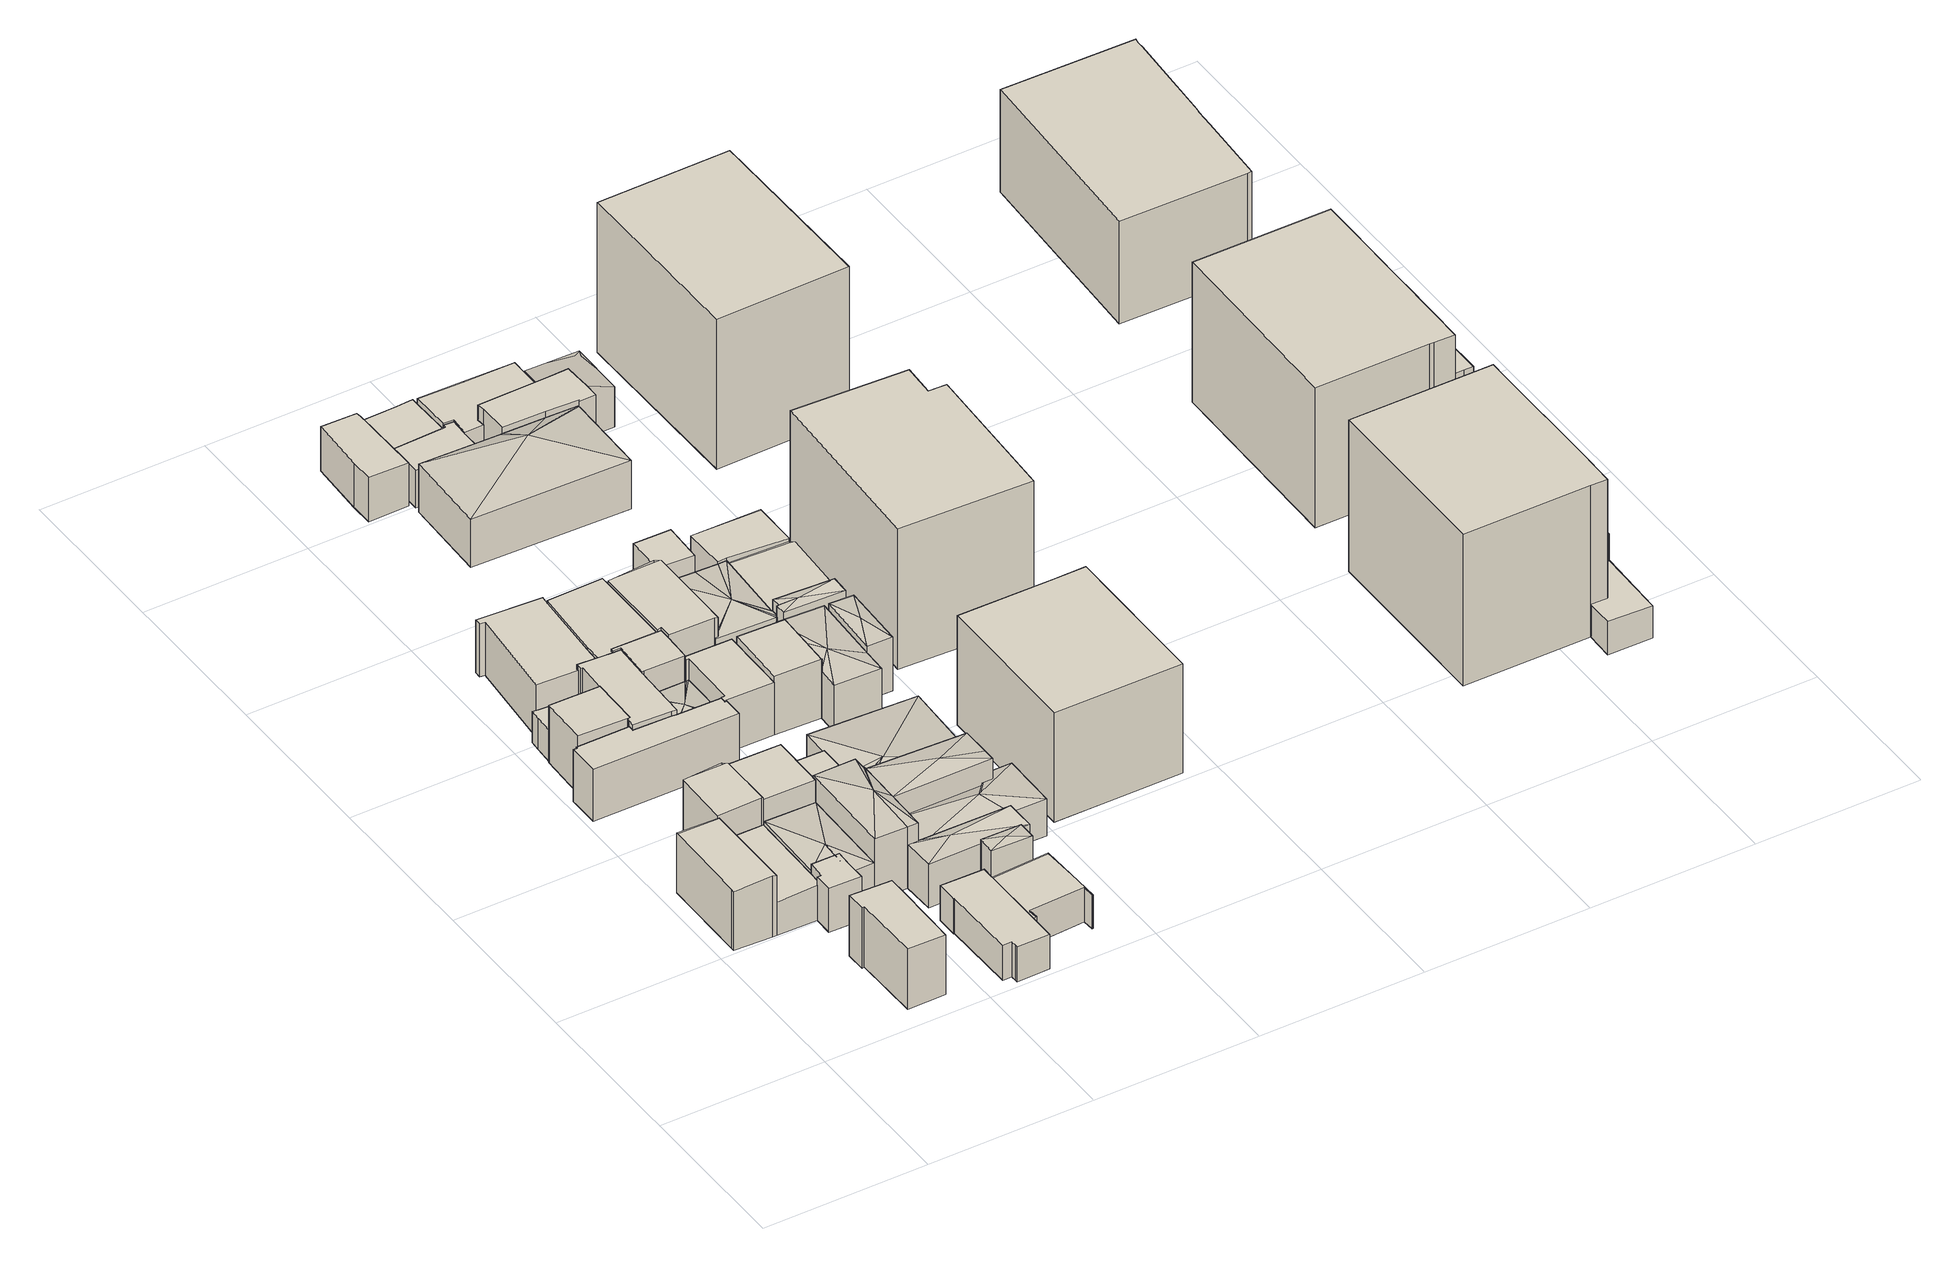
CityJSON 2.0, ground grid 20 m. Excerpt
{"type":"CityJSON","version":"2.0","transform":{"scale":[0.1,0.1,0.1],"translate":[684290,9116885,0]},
"CityObjects":{
"building1":{"type":"Building","attributes":{"Building Type":"Residential","Roof Shape":"gable","Roof Material":"Concrete Glazed Tile","Roof Material Code":"1","Roof Direction":"west","Building Height":7.69,"Roof Slope":25.8,"Footprint Area":57.37,"Solar PV Capacity Low":7.18,"Solar PV Capacity High":9.43,"Solar Annual Energy Low":10358,"Solar Annual Energy High":13651,"Suitable PV Area":42.89},"geometry":[{"type":"MultiSurface","lod":"2.2","boundaries":[[[0,1,2,3,4,5]],[[5,4,6,7]],[[4,3,8,6]],[[3,2,9,8]],[[2,1,10,9]],[[1,0,11,10]],[[0,5,7,11]],[[7,6,8,9,10,11]]]}]},
"building2":{"type":"Building","attributes":{"Building Type":"Residential","Roof Shape":"shed","Roof Material":"Concrete Glazed Tile","Roof Material Code":"1","Roof Direction":"west","Building Height":7.83,"Roof Slope":10.9,"Footprint Area":50.69,"Solar PV Capacity Low":6.35,"Solar PV Capacity High":8.34,"Solar Annual Energy Low":9152,"Solar Annual Energy High":12062,"Suitable PV Area":37.89},"geometry":[{"type":"MultiSurface","lod":"2.2","boundaries":[[[12,13,14,15,16,17,18]],[[18,17,19,20]],[[17,16,21,19]],[[16,15,22,21]],[[15,14,23,22]],[[14,13,24,23]],[[13,12,25,24]],[[12,18,20,25]],[[20,19,21,22,23,24,25]]]}]},
"building3":{"type":"Building","attributes":{"Building Type":"Residential","Roof Shape":"gable","Roof Material":"Concrete Glazed Tile","Roof Material Code":"1","Roof Direction":"west","Building Height":4.29,"Roof Slope":26.7,"Footprint Area":63.05,"Solar PV Capacity Low":7.89,"Solar PV Capacity High":10.37,"Solar Annual Energy Low":11384,"Solar Annual Energy High":15003,"Suitable PV Area":47.13},"geometry":[{"type":"MultiSurface","lod":"2.2","boundaries":[[[26,27,28,29,30,31,0,5,32]],[[32,5,33,34]],[[5,0,35,33]],[[0,31,36,35]],[[31,30,37,36]],[[30,29,38,37]],[[29,28,39,38]],[[28,27,40,39]],[[27,26,41,40]],[[26,32,34,41]],[[34,33,35,36,37,38,39,40,41]]]}]},
"building4":{"type":"Building","attributes":{"Building Type":"Residential","Roof Shape":"flat","Roof Material":"Concrete Glazed Tile","Roof Material Code":"1","Roof Direction":"west","Building Height":5.72,"Roof Slope":10.2,"Footprint Area":16.21,"Solar PV Capacity Low":2.03,"Solar PV Capacity High":2.67,"Solar Annual Energy Low":2926,"Solar Annual Energy High":3856,"Suitable PV Area":12.11},"geometry":[{"type":"MultiSurface","lod":"2.2","boundaries":[[[42,27,26,32,43,44,45]],[[45,44,46,47]],[[44,43,48,46]],[[43,32,49,48]],[[32,26,50,49]],[[26,27,51,50]],[[27,42,52,51]],[[42,45,47,52]],[[47,46,48,49,50,51,52]]]}]},
"building5":{"type":"Building","attributes":{"Building Type":"Residential","Roof Shape":"gable","Roof Material":"Concrete Glazed Tile","Roof Material Code":"1","Roof Direction":"west","Building Height":7.8,"Roof Slope":32.4,"Footprint Area":36.55,"Solar PV Capacity Low":4.58,"Solar PV Capacity High":6.01,"Solar Annual Energy Low":6598,"Solar Annual Energy High":8696,"Suitable PV Area":27.32},"geometry":[{"type":"MultiSurface","lod":"2.2","boundaries":[[[53,54,31,30,29,55]],[[55,29,56,57]],[[29,30,58,56]],[[30,31,59,58]],[[31,54,60,59]],[[54,53,61,60]],[[53,55,57,61]],[[57,56,58,59,60,61]]]}]},
"building6":{"type":"Building","attributes":{"Building Type":"Residential","Roof Shape":"flat","Roof Material":"Concrete Glazed Tile","Roof Material Code":"1","Roof Direction":"west","Building Height":7.54,"Roof Slope":7,"Footprint Area":36.8,"Solar PV Capacity Low":4.61,"Solar PV Capacity High":6.05,"Solar Annual Energy Low":6644,"Solar Annual Energy High":8756,"Suitable PV Area":27.51},"geometry":[{"type":"MultiSurface","lod":"2.2","boundaries":[[[62,63,64,65,66,67,68]],[[68,67,69,70]],[[67,66,71,69]],[[66,65,72,71]],[[65,64,73,72]],[[64,63,74,73]],[[63,62,75,74]],[[62,68,70,75]],[[70,69,71,72,73,74,75]]]}]},
"building7":{"type":"Building","attributes":{"Building Type":"Residential","Roof Shape":"shed","Roof Material":"Concrete Glazed Tile","Roof Material Code":"1","Roof Direction":"west","Building Height":4.05,"Roof Slope":14.2,"Footprint Area":21.39,"Solar PV Capacity Low":2.68,"Solar PV Capacity High":3.52,"Solar Annual Energy Low":3863,"Solar Annual Energy High":5091,"Suitable PV Area":15.99},"geometry":[{"type":"MultiSurface","lod":"2.2","boundaries":[[[76,77,78,79,67,66,80]],[[80,66,81,82]],[[66,67,83,81]],[[67,79,84,83]],[[79,78,85,84]],[[78,77,86,85]],[[77,76,87,86]],[[76,80,82,87]],[[82,81,83,84,85,86,87]]]}]},
"building8":{"type":"Building","attributes":{"Building Type":"Residential","Roof Shape":"hip","Roof Material":"Concrete Glazed Tile","Roof Material Code":"1","Roof Direction":"west","Building Height":4.85,"Roof Slope":20.3,"Footprint Area":65.94,"Solar PV Capacity Low":8.26,"Solar PV Capacity High":10.84,"Solar Annual Energy Low":11904,"Solar Annual Energy High":15689,"Suitable PV Area":49.29},"geometry":[{"type":"MultiSurface","lod":"2.2","boundaries":[[[88,28,27,42,45,89]],[[89,45,90,91]],[[45,42,92,90]],[[42,27,93,92]],[[27,28,94,93]],[[28,88,95,94]],[[88,89,91,95]],[[91,90,96]],[[90,92,96]],[[92,93,96]],[[93,94,96]],[[94,95,96]],[[95,91,96]]]}]},
"building9":{"type":"Building","attributes":{"Building Type":"Residential","Roof Shape":"flat","Roof Material":"Concrete Glazed Tile","Roof Material Code":"1","Roof Direction":"west","Building Height":6.82,"Roof Slope":5,"Footprint Area":63.31,"Solar PV Capacity Low":7.93,"Solar PV Capacity High":10.41,"Solar Annual Energy Low":11431,"Solar Annual Energy High":15065,"Suitable PV Area":47.33},"geometry":[{"type":"MultiSurface","lod":"2.2","boundaries":[[[97,98,99,100,101,102,103,104,105,106,107,108]],[[108,107,109,110]],[[107,106,111,109]],[[106,105,112,111]],[[105,104,113,112]],[[104,103,114,113]],[[103,102,115,114]],[[102,101,116,115]],[[101,100,117,116]],[[100,99,118,117]],[[99,98,119,118]],[[98,97,120,119]],[[97,108,110,120]],[[110,109,111,112,113,114,115,116,117,118,119,120]]]}]},
"building10":{"type":"Building","attributes":{"Building Type":"Residential","Roof Shape":"flat","Roof Material":"Concrete Glazed Tile","Roof Material Code":"1","Roof Direction":"west","Building Height":7.68,"Roof Slope":8.5,"Footprint Area":43.13,"Solar PV Capacity Low":5.4,"Solar PV Capacity High":7.09,"Solar Annual Energy Low":7787,"Solar Annual Energy High":10263,"Suitable PV Area":32.24},"geometry":[{"type":"MultiSurface","lod":"2.2","boundaries":[[[121,122,55,29,28,88,123]],[[123,88,124,125]],[[88,28,126,124]],[[28,29,127,126]],[[29,55,128,127]],[[55,122,129,128]],[[122,121,130,129]],[[121,123,125,130]],[[125,124,126,127,128,129,130]]]}]},
"building11":{"type":"Building","attributes":{"Building Type":"Residential","Roof Shape":"shed","Roof Material":"Concrete Glazed Tile","Roof Material Code":"1","Roof Direction":"west","Building Height":7.4,"Roof Slope":10.6,"Footprint Area":56.82,"Solar PV Capacity Low":7.11,"Solar PV Capacity High":9.34,"Solar Annual Energy Low":10258,"Solar Annual Energy High":13520,"Suitable PV Area":42.47},"geometry":[{"type":"MultiSurface","lod":"2.2","boundaries":[[[131,76,80,66,65,64,63,103,102,101,100,132,133,134,135,136,137]],[[137,136,138,139]],[[136,135,140,138]],[[135,134,141,140]],[[134,133,142,141]],[[133,132,143,142]],[[132,100,144,143]],[[100,101,145,144]],[[101,102,146,145]],[[102,103,147,146]],[[103,63,74,147]],[[63,64,73,74]],[[64,65,72,73]],[[65,66,71,72]],[[66,80,148,71]],[[80,76,149,148]],[[76,131,150,149]],[[131,137,139,150]],[[139,138,140,141,142,143,144,145,146,147,74,73,72,71,148,149,150]]]}]},
"building12":{"type":"Building","attributes":{"Building Type":"Residential","Roof Shape":"shed","Roof Material":"Concrete Glazed Tile","Roof Material Code":"1","Roof Direction":"west","Building Height":4.51,"Roof Slope":11.3,"Footprint Area":65.2,"Solar PV Capacity Low":8.16,"Solar PV Capacity High":10.72,"Solar Annual Energy Low":11772,"Solar Annual Energy High":15514,"Suitable PV Area":48.74},"geometry":[{"type":"MultiSurface","lod":"2.2","boundaries":[[[151,152,153,154,155,156,157,158,159,160,161]],[[161,160,162,163]],[[160,159,164,162]],[[159,158,165,164]],[[158,157,166,165]],[[157,156,167,166]],[[156,155,168,167]],[[155,154,169,168]],[[154,153,170,169]],[[153,152,171,170]],[[152,151,172,171]],[[151,161,163,172]],[[163,162,164,165,166,167,168,169,170,171,172]]]}]},
"building13":{"type":"Building","attributes":{"Building Type":"Residential","Roof Shape":"shed","Roof Material":"Concrete Glazed Tile","Roof Material Code":"1","Roof Direction":"west","Building Height":4.34,"Roof Slope":10.8,"Footprint Area":20.5,"Solar PV Capacity Low":2.57,"Solar PV Capacity High":3.37,"Solar Annual Energy Low":3701,"Solar Annual Energy High":4878,"Suitable PV Area":15.32},"geometry":[{"type":"MultiSurface","lod":"2.2","boundaries":[[[173,53,55,122,174]],[[174,122,175,176]],[[122,55,177,175]],[[55,53,178,177]],[[53,173,179,178]],[[173,174,176,179]],[[176,175,177,178,179]]]}]},
"building14":{"type":"Building","attributes":{"Building Type":"Residential","Roof Shape":"flat","Roof Material":"Concrete Glazed Tile","Roof Material Code":"1","Roof Direction":"west","Building Height":6.89,"Roof Slope":13.7,"Footprint Area":89.8,"Solar PV Capacity Low":11.24,"Solar PV Capacity High":14.77,"Solar Annual Energy Low":16212,"Solar Annual Energy High":21367,"Suitable PV Area":67.12},"geometry":[{"type":"MultiSurface","lod":"2.2","boundaries":[[[180,181,182,131,137,136,183,184,185,186]],[[186,185,187,188]],[[185,184,189,187]],[[184,183,190,189]],[[183,136,191,190]],[[136,137,192,191]],[[137,131,193,192]],[[131,182,194,193]],[[182,181,195,194]],[[181,180,196,195]],[[180,186,188,196]],[[188,187,189,190,191,192,193,194,195,196]]]}]},
"building15":{"type":"Building","attributes":{"Building Type":"Residential","Roof Shape":"hip","Roof Material":"Concrete Glazed Tile","Roof Material Code":"1","Roof Direction":"west","Building Height":7.98,"Roof Slope":24.6,"Footprint Area":64.06,"Solar PV Capacity Low":8.02,"Solar PV Capacity High":10.53,"Solar Annual Energy Low":11566,"Solar Annual Energy High":15243,"Suitable PV Area":47.89},"geometry":[{"type":"MultiSurface","lod":"2.2","boundaries":[[[197,198,199,200,201,202,123,203]],[[203,123,204,205]],[[123,202,206,204]],[[202,201,207,206]],[[201,200,208,207]],[[200,199,209,208]],[[199,198,210,209]],[[198,197,211,210]],[[197,203,205,211]],[[205,204,212]],[[204,206,212]],[[206,207,212]],[[207,208,212]],[[208,209,212]],[[209,210,212]],[[210,211,212]],[[211,205,212]]]}]},
"building16":{"type":"Building","attributes":{"Building Type":"Residential","Roof Shape":"hip","Roof Material":"Concrete Glazed Tile","Roof Material Code":"1","Roof Direction":"west","Building Height":4.24,"Roof Slope":23.6,"Footprint Area":40.1,"Solar PV Capacity Low":5.02,"Solar PV Capacity High":6.59,"Solar Annual Energy Low":7240,"Solar Annual Energy High":9542,"Suitable PV Area":29.98},"geometry":[{"type":"MultiSurface","lod":"2.2","boundaries":[[[213,214,215,132,100,101,216,217,99,218,219]],[[219,218,220,221]],[[218,99,222,220]],[[99,217,223,222]],[[217,216,224,223]],[[216,101,225,224]],[[101,100,226,225]],[[100,132,227,226]],[[132,215,228,227]],[[215,214,229,228]],[[214,213,230,229]],[[213,219,221,230]],[[221,220,231]],[[220,222,231]],[[222,223,231]],[[223,224,231]],[[224,225,231]],[[225,226,231]],[[226,227,231]],[[227,228,231]],[[228,229,231]],[[229,230,231]],[[230,221,231]]]}]},
"building17":{"type":"Building","attributes":{"Building Type":"Residential","Roof Shape":"flat","Roof Material":"Concrete Glazed Tile","Roof Material Code":"1","Roof Direction":"west","Building Height":4.85,"Roof Slope":10.7,"Footprint Area":32.97,"Solar PV Capacity Low":4.13,"Solar PV Capacity High":5.42,"Solar Annual Energy Low":5952,"Solar Annual Energy High":7845,"Suitable PV Area":24.64},"geometry":[{"type":"MultiSurface","lod":"2.2","boundaries":[[[232,121,123,233]],[[233,123,234,235]],[[123,121,236,234]],[[121,232,237,236]],[[232,233,235,237]],[[235,234,236,237]]]}]},
"building18":{"type":"Building","attributes":{"Building Type":"Residential","Roof Shape":"shed","Roof Material":"Concrete Glazed Tile","Roof Material Code":"1","Roof Direction":"west","Building Height":7.46,"Roof Slope":15.7,"Footprint Area":25.64,"Solar PV Capacity Low":3.21,"Solar PV Capacity High":4.22,"Solar Annual Energy Low":4630,"Solar Annual Energy High":6102,"Suitable PV Area":19.17},"geometry":[{"type":"MultiSurface","lod":"2.2","boundaries":[[[238,239,134,133,132,215,214,240,241,242]],[[242,241,243,244]],[[241,240,245,243]],[[240,214,246,245]],[[214,215,247,246]],[[215,132,248,247]],[[132,133,249,248]],[[133,134,250,249]],[[134,239,251,250]],[[239,238,252,251]],[[238,242,244,252]],[[244,243,245,246,247,248,249,250,251,252]]]}]},
"building19":{"type":"Building","attributes":{"Building Type":"Residential","Roof Shape":"gable","Roof Material":"Concrete Glazed Tile","Roof Material Code":"1","Roof Direction":"west","Building Height":4.4,"Roof Slope":28,"Footprint Area":49.39,"Solar PV Capacity Low":6.18,"Solar PV Capacity High":8.12,"Solar Annual Energy Low":8918,"Solar Annual Energy High":11753,"Suitable PV Area":36.92},"geometry":[{"type":"MultiSurface","lod":"2.2","boundaries":[[[160,159,253,254,255,256,257,258]],[[258,257,259,260]],[[257,256,261,259]],[[256,255,262,261]],[[255,254,263,262]],[[254,253,264,263]],[[253,159,265,264]],[[159,160,266,265]],[[160,258,260,266]],[[260,259,261,262,263,264,265,266]]]}]},
"building20":{"type":"Building","attributes":{"Building Type":"Residential","Roof Shape":"hip","Roof Material":"Concrete Glazed Tile","Roof Material Code":"1","Roof Direction":"west","Building Height":5.68,"Roof Slope":27.8,"Footprint Area":46.42,"Solar PV Capacity Low":5.81,"Solar PV Capacity High":7.63,"Solar Annual Energy Low":8380,"Solar Annual Energy High":11045,"Suitable PV Area":34.7},"geometry":[{"type":"MultiSurface","lod":"2.2","boundaries":[[[267,198,197,268,269]],[[269,268,270,271]],[[268,197,272,270]],[[197,198,273,272]],[[198,267,274,273]],[[267,269,271,274]],[[271,270,275]],[[270,272,275]],[[272,273,275]],[[273,274,275]],[[274,271,275]]]}]},
"building21":{"type":"Building","attributes":{"Building Type":"Residential","Roof Shape":"flat","Roof Material":"Concrete Glazed Tile","Roof Material Code":"1","Roof Direction":"west","Building Height":7.28,"Roof Slope":10.7,"Footprint Area":75.17,"Solar PV Capacity Low":9.41,"Solar PV Capacity High":12.36,"Solar Annual Energy Low":13572,"Solar Annual Energy High":17886,"Suitable PV Area":56.19},"geometry":[{"type":"MultiSurface","lod":"2.2","boundaries":[[[276,277,184,183,136,135,134,239,238]],[[238,239,278,279]],[[239,134,280,278]],[[134,135,281,280]],[[135,136,282,281]],[[136,183,283,282]],[[183,184,284,283]],[[184,277,285,284]],[[277,276,286,285]],[[276,238,279,286]],[[279,278,280,281,282,283,284,285,286]]]}]},
"building22":{"type":"Building","attributes":{"Building Type":"Residential","Roof Shape":"hip","Roof Material":"Concrete Glazed Tile","Roof Material Code":"1","Roof Direction":"west","Building Height":6.82,"Roof Slope":26,"Footprint Area":11.08,"Solar PV Capacity Low":1.39,"Solar PV Capacity High":1.82,"Solar Annual Energy Low":2001,"Solar Annual Energy High":2637,"Suitable PV Area":8.28},"geometry":[{"type":"MultiSurface","lod":"2.2","boundaries":[[[287,288,289,290]],[[290,289,291,292]],[[289,288,293,291]],[[288,287,294,293]],[[287,290,292,294]],[[292,291,295]],[[291,293,295]],[[293,294,295]],[[294,292,295]]]}]},
"building23":{"type":"Building","attributes":{"Building Type":"Residential","Roof Shape":"flat","Roof Material":"Concrete Glazed Tile","Roof Material Code":"1","Roof Direction":"west","Building Height":6.95,"Roof Slope":11.6,"Footprint Area":46.51,"Solar PV Capacity Low":5.82,"Solar PV Capacity High":7.65,"Solar Annual Energy Low":8397,"Solar Annual Energy High":11066,"Suitable PV Area":34.76},"geometry":[{"type":"MultiSurface","lod":"2.2","boundaries":[[[213,219,218,217,99,98,97,296,297,298]],[[298,297,299,300]],[[297,296,301,299]],[[296,97,302,301]],[[97,98,303,302]],[[98,99,304,303]],[[99,217,305,304]],[[217,218,306,305]],[[218,219,307,306]],[[219,213,308,307]],[[213,298,300,308]],[[300,299,301,302,303,304,305,306,307,308]]]}]},
"building24":{"type":"Building","attributes":{"Building Type":"Residential","Roof Shape":"hip","Roof Material":"Concrete Glazed Tile","Roof Material Code":"1","Roof Direction":"west","Building Height":7.71,"Roof Slope":22.5,"Footprint Area":64.09,"Solar PV Capacity Low":8.02,"Solar PV Capacity High":10.54,"Solar Annual Energy Low":11571,"Solar Annual Energy High":15250,"Suitable PV Area":47.91},"geometry":[{"type":"MultiSurface","lod":"2.2","boundaries":[[[309,310,311,200,199]],[[199,200,312,313]],[[200,311,314,312]],[[311,310,315,314]],[[310,309,316,315]],[[309,199,313,316]],[[313,312,317]],[[312,314,317]],[[314,315,317]],[[315,316,317]],[[316,313,317]]]}]},
"building25":{"type":"Building","attributes":{"Building Type":"Residential","Roof Shape":"hip","Roof Material":"Concrete Glazed Tile","Roof Material Code":"1","Roof Direction":"west","Building Height":4.8,"Roof Slope":27.7,"Footprint Area":88.24,"Solar PV Capacity Low":11.05,"Solar PV Capacity High":14.51,"Solar Annual Energy Low":15932,"Solar Annual Energy High":20997,"Suitable PV Area":65.96},"geometry":[{"type":"MultiSurface","lod":"2.2","boundaries":[[[267,318,319,310,309,199,198]],[[198,199,320,321]],[[199,309,322,320]],[[309,310,323,322]],[[310,319,324,323]],[[319,318,325,324]],[[318,267,326,325]],[[267,198,321,326]],[[321,320,327]],[[320,322,327]],[[322,323,327]],[[323,324,327]],[[324,325,327]],[[325,326,327]],[[326,321,327]]]}]},
"building26":{"type":"Building","attributes":{"Building Type":"Residential","Roof Shape":"gable","Roof Material":"Concrete Glazed Tile","Roof Material Code":"1","Roof Direction":"west","Building Height":7.71,"Roof Slope":25.4,"Footprint Area":70.63,"Solar PV Capacity Low":8.84,"Solar PV Capacity High":11.61,"Solar Annual Energy Low":12751,"Solar Annual Energy High":16805,"Suitable PV Area":52.79},"geometry":[{"type":"MultiSurface","lod":"2.2","boundaries":[[[328,276,238,242,241,329,330,331,332]],[[332,331,333,334]],[[331,330,335,333]],[[330,329,336,335]],[[329,241,337,336]],[[241,242,338,337]],[[242,238,339,338]],[[238,276,340,339]],[[276,328,341,340]],[[328,332,334,341]],[[334,333,335,336,337,338,339,340,341]]]}]},
"building27":{"type":"Building","attributes":{"Building Type":"Residential","Roof Shape":"hip","Roof Material":"Concrete Glazed Tile","Roof Material Code":"1","Roof Direction":"west","Building Height":4.3,"Roof Slope":26.6,"Footprint Area":150.47,"Solar PV Capacity Low":18.84,"Solar PV Capacity High":24.74,"Solar Annual Energy Low":27166,"Solar Annual Energy High":35802,"Suitable PV Area":112.47},"geometry":[{"type":"MultiSurface","lod":"2.2","boundaries":[[[342,233,202,201,200,311,343,344,345]],[[345,344,346,347]],[[344,343,348,346]],[[343,311,349,348]],[[311,200,350,349]],[[200,201,351,350]],[[201,202,352,351]],[[202,233,353,352]],[[233,342,354,353]],[[342,345,347,354]],[[347,346,355]],[[346,348,355]],[[348,349,355]],[[349,350,355]],[[350,351,355]],[[351,352,355]],[[352,353,355]],[[353,354,355]],[[354,347,355]]]}]},
"building28":{"type":"Building","attributes":{"Building Type":"Residential","Roof Shape":"shed","Roof Material":"Concrete Glazed Tile","Roof Material Code":"1","Roof Direction":"west","Building Height":5.63,"Roof Slope":17.4,"Footprint Area":45.72,"Solar PV Capacity Low":5.72,"Solar PV Capacity High":7.52,"Solar Annual Energy Low":8255,"Solar Annual Energy High":10880,"Suitable PV Area":34.18},"geometry":[{"type":"MultiSurface","lod":"2.2","boundaries":[[[356,357,358,359,360,361,362]],[[362,361,363,364]],[[361,360,365,363]],[[360,359,366,365]],[[359,358,367,366]],[[358,357,368,367]],[[357,356,369,368]],[[356,362,364,369]],[[364,363,365,366,367,368,369]]]}]},
"building29":{"type":"Building","attributes":{"Building Type":"Residential","Roof Shape":"flat","Roof Material":"Concrete Glazed Tile","Roof Material Code":"1","Roof Direction":"west","Building Height":7.71,"Roof Slope":12.5,"Footprint Area":43.35,"Solar PV Capacity Low":5.43,"Solar PV Capacity High":7.13,"Solar Annual Energy Low":7826,"Solar Annual Energy High":10315,"Suitable PV Area":32.4},"geometry":[{"type":"MultiSurface","lod":"2.2","boundaries":[[[296,370,371,372,373]],[[373,372,374,375]],[[372,371,376,374]],[[371,370,377,376]],[[370,296,378,377]],[[296,373,375,378]],[[375,374,376,377,378]]]}]},
"building30":{"type":"Building","attributes":{"Building Type":"Residential","Roof Shape":"hip","Roof Material":"Concrete Glazed Tile","Roof Material Code":"1","Roof Direction":"west","Building Height":5.28,"Roof Slope":20.4,"Footprint Area":75.88,"Solar PV Capacity Low":9.5,"Solar PV Capacity High":12.48,"Solar Annual Energy Low":13701,"Solar Annual Energy High":18056,"Suitable PV Area":56.72},"geometry":[{"type":"MultiSurface","lod":"2.2","boundaries":[[[379,380,331,330,329,381,382,383,384,385,386]],[[386,385,387,388]],[[385,384,389,387]],[[384,383,390,389]],[[383,382,391,390]],[[382,381,392,391]],[[381,329,393,392]],[[329,330,394,393]],[[330,331,395,394]],[[331,380,396,395]],[[380,379,397,396]],[[379,386,388,397]],[[388,387,398]],[[387,389,398]],[[389,390,398]],[[390,391,398]],[[391,392,398]],[[392,393,398]],[[393,394,398]],[[394,395,398]],[[395,396,398]],[[396,397,398]],[[397,388,398]]]}]},
"building31":{"type":"Building","attributes":{"Building Type":"Residential","Roof Shape":"flat","Roof Material":"Concrete Glazed Tile","Roof Material Code":"1","Roof Direction":"west","Building Height":4.94,"Roof Slope":12.8,"Footprint Area":34.08,"Solar PV Capacity Low":4.27,"Solar PV Capacity High":5.6,"Solar Annual Energy Low":6152,"Solar Annual Energy High":8108,"Suitable PV Area":25.47},"geometry":[{"type":"MultiSurface","lod":"2.2","boundaries":[[[399,400,401,402,403,404,405]],[[405,404,406,407]],[[404,403,408,406]],[[403,402,409,408]],[[402,401,410,409]],[[401,400,411,410]],[[400,399,412,411]],[[399,405,407,412]],[[407,406,408,409,410,411,412]]]}]},
"building32":{"type":"Building","attributes":{"Building Type":"Residential","Roof Shape":"flat","Roof Material":"Concrete Glazed Tile","Roof Material Code":"1","Roof Direction":"west","Building Height":7.55,"Roof Slope":11.8,"Footprint Area":20.91,"Solar PV Capacity Low":2.62,"Solar PV Capacity High":3.44,"Solar Annual Energy Low":3775,"Solar Annual Energy High":4975,"Suitable PV Area":15.63},"geometry":[{"type":"MultiSurface","lod":"2.2","boundaries":[[[413,328,332,331,380,414]],[[414,380,415,416]],[[380,331,417,415]],[[331,332,418,417]],[[332,328,419,418]],[[328,413,420,419]],[[413,414,416,420]],[[416,415,417,418,419,420]]]}]},
"building33":{"type":"Building","attributes":{"Building Type":"Residential","Roof Shape":"flat","Roof Material":"Concrete Glazed Tile","Roof Material Code":"1","Roof Direction":"west","Building Height":4.41,"Roof Slope":11.3,"Footprint Area":42.21,"Solar PV Capacity Low":5.29,"Solar PV Capacity High":6.94,"Solar Annual Energy Low":7621,"Solar Annual Energy High":10044,"Suitable PV Area":31.55},"geometry":[{"type":"MultiSurface","lod":"2.2","boundaries":[[[421,422,362,361,423,401,400,399,424,425]],[[425,424,426,427]],[[424,399,428,426]],[[399,400,429,428]],[[400,401,430,429]],[[401,423,431,430]],[[423,361,432,431]],[[361,362,433,432]],[[362,422,434,433]],[[422,421,435,434]],[[421,425,427,435]],[[427,426,428,429,430,431,432,433,434,435]]]}]},
"building34":{"type":"Building","attributes":{"Building Type":"Residential","Roof Shape":"hip","Roof Material":"Concrete Glazed Tile","Roof Material Code":"1","Roof Direction":"west","Building Height":6.12,"Roof Slope":22.2,"Footprint Area":66.46,"Solar PV Capacity Low":8.32,"Solar PV Capacity High":10.93,"Solar Annual Energy Low":11999,"Solar Annual Energy High":15814,"Suitable PV Area":49.68},"geometry":[{"type":"MultiSurface","lod":"2.2","boundaries":[[[436,370,371,437,438,439,440,441]],[[441,440,442,443]],[[440,439,444,442]],[[439,438,445,444]],[[438,437,446,445]],[[437,371,447,446]],[[371,370,448,447]],[[370,436,449,448]],[[436,441,443,449]],[[443,442,450]],[[442,444,450]],[[444,445,450]],[[445,446,450]],[[446,447,450]],[[447,448,450]],[[448,449,450]],[[449,443,450]]]}]},
"building35":{"type":"Building","attributes":{"Building Type":"Residential","Roof Shape":"hip","Roof Material":"Clay Tile Shingle","Roof Material Code":"3","Roof Direction":"west","Building Height":6.31,"Roof Slope":26.3,"Footprint Area":201.44,"Solar PV Capacity Low":25.22,"Solar PV Capacity High":33.13,"Solar Annual Energy Low":36369,"Solar Annual Energy High":47932,"Suitable PV Area":150.58},"geometry":[{"type":"MultiSurface","lod":"2.2","boundaries":[[[451,452,453,454,455,456,457,458]],[[458,457,459,460]],[[457,456,461,459]],[[456,455,462,461]],[[455,454,463,462]],[[454,453,464,463]],[[453,452,465,464]],[[452,451,466,465]],[[451,458,460,466]],[[460,459,467]],[[459,461,467]],[[461,462,467]],[[462,463,467]],[[463,464,467]],[[464,465,467]],[[465,466,467]],[[466,460,467]]]}]},
"building36":{"type":"Building","attributes":{"Building Type":"Residential","Roof Shape":"hip","Roof Material":"Concrete Glazed Tile","Roof Material Code":"1","Roof Direction":"west","Building Height":6.76,"Roof Slope":22.4,"Footprint Area":17.27,"Solar PV Capacity Low":2.16,"Solar PV Capacity High":2.84,"Solar Annual Energy Low":3118,"Solar Annual Energy High":4110,"Suitable PV Area":12.91},"geometry":[{"type":"MultiSurface","lod":"2.2","boundaries":[[[468,384,383,382,469,470]],[[470,469,471,472]],[[469,382,473,471]],[[382,383,474,473]],[[383,384,475,474]],[[384,468,476,475]],[[468,470,472,476]],[[472,471,477]],[[471,473,477]],[[473,474,477]],[[474,475,477]],[[475,476,477]],[[476,472,477]]]}]},
"building37":{"type":"Building","attributes":{"Building Type":"Residential","Roof Shape":"hip","Roof Material":"Concrete Glazed Tile","Roof Material Code":"1","Roof Direction":"west","Building Height":7.01,"Roof Slope":28.2,"Footprint Area":23.93,"Solar PV Capacity Low":3,"Solar PV Capacity High":3.94,"Solar Annual Energy Low":4321,"Solar Annual Energy High":5694,"Suitable PV Area":17.89},"geometry":[{"type":"MultiSurface","lod":"2.2","boundaries":[[[478,439,479,480]],[[480,479,481,482]],[[479,439,483,481]],[[439,478,484,483]],[[478,480,482,484]],[[482,481,485]],[[481,483,485]],[[483,484,485]],[[484,482,485]]]}]},
"building38":{"type":"Building","attributes":{"Building Type":"Residential","Roof Shape":"gable","Roof Material":"Clay Tile Shingle","Roof Material Code":"3","Roof Direction":"west","Building Height":4.69,"Roof Slope":25.3,"Footprint Area":75.81,"Solar PV Capacity Low":9.49,"Solar PV Capacity High":12.47,"Solar Annual Energy Low":13687,"Solar Annual Energy High":18038,"Suitable PV Area":56.67},"geometry":[{"type":"MultiSurface","lod":"2.2","boundaries":[[[385,384,468,486,487,488,386]],[[386,488,489,490]],[[488,487,491,489]],[[487,486,492,491]],[[486,468,493,492]],[[468,384,494,493]],[[384,385,495,494]],[[385,386,490,495]],[[490,489,491,492,493,494,495]]]}]},
"building39":{"type":"Building","attributes":{"Building Type":"Residential","Roof Shape":"gable","Roof Material":"Concrete Glazed Tile","Roof Material Code":"1","Roof Direction":"west","Building Height":5.35,"Roof Slope":34.1,"Footprint Area":46.11,"Solar PV Capacity Low":5.77,"Solar PV Capacity High":7.58,"Solar Annual Energy Low":8325,"Solar Annual Energy High":10972,"Suitable PV Area":34.47},"geometry":[{"type":"MultiSurface","lod":"2.2","boundaries":[[[496,379,386,488,497]],[[497,488,498,499]],[[488,386,500,498]],[[386,379,501,500]],[[379,496,502,501]],[[496,497,499,502]],[[499,498,500,501,502]]]}]},
"building40":{"type":"Building","attributes":{"Building Type":"Residential","Roof Shape":"shed","Roof Material":"Concrete Glazed Tile","Roof Material Code":"1","Roof Direction":"west","Building Height":4.98,"Roof Slope":12.1,"Footprint Area":72.02,"Solar PV Capacity Low":9.02,"Solar PV Capacity High":11.84,"Solar Annual Energy Low":13003,"Solar Annual Energy High":17137,"Suitable PV Area":53.84},"geometry":[{"type":"MultiSurface","lod":"2.2","boundaries":[[[503,504,424,399,405,404,505,506,507,508,509,510,511]],[[511,510,512,513]],[[510,509,514,512]],[[509,508,515,514]],[[508,507,516,515]],[[507,506,517,516]],[[506,505,518,517]],[[505,404,519,518]],[[404,405,520,519]],[[405,399,521,520]],[[399,424,522,521]],[[424,504,523,522]],[[504,503,524,523]],[[503,511,513,524]],[[513,512,514,515,516,517,518,519,520,521,522,523,524]]]}]},
"building41":{"type":"Building","attributes":{"Building Type":"Office Building","Roof Shape":"flat","Roof Material":"Asbestos Sheet","Roof Material Code":"4","Roof Direction":"west","Building Height":14.34,"Roof Slope":14.2,"Footprint Area":292.46,"Solar PV Capacity Low":39.43,"Solar PV Capacity High":51.79,"Solar Annual Energy Low":56863,"Solar Annual Energy High":74941,"Suitable PV Area":235.43},"geometry":[{"type":"MultiSurface","lod":"2.2","boundaries":[[[525,526,527,528,529]],[[529,528,530,531]],[[528,527,532,530]],[[527,526,533,532]],[[526,525,534,533]],[[525,529,531,534]],[[531,530,532,533,534]]]}]},
"building42":{"type":"Building","attributes":{"Building Type":"Residential","Roof Shape":"shed","Roof Material":"Concrete Glazed Tile","Roof Material Code":"1","Roof Direction":"west","Building Height":7.01,"Roof Slope":14.4,"Footprint Area":53.43,"Solar PV Capacity Low":6.69,"Solar PV Capacity High":8.79,"Solar Annual Energy Low":9647,"Solar Annual Energy High":12713,"Suitable PV Area":39.94},"geometry":[{"type":"MultiSurface","lod":"2.2","boundaries":[[[505,456,455,454,453,535,536,537,538,507,506]],[[506,507,539,540]],[[507,538,541,539]],[[538,537,542,541]],[[537,536,543,542]],[[536,535,544,543]],[[535,453,545,544]],[[453,454,546,545]],[[454,455,547,546]],[[455,456,548,547]],[[456,505,549,548]],[[505,506,540,549]],[[540,539,541,542,543,544,545,546,547,548,549]]]}]},
"building43":{"type":"Building","attributes":{"Building Type":"Residential","Roof Shape":"gable","Roof Material":"Concrete Glazed Tile","Roof Material Code":"1","Roof Direction":"west","Building Height":5.17,"Roof Slope":32.1,"Footprint Area":36.54,"Solar PV Capacity Low":4.58,"Solar PV Capacity High":6.01,"Solar Annual Energy Low":6597,"Solar Annual Energy High":8695,"Suitable PV Area":27.32},"geometry":[{"type":"MultiSurface","lod":"2.2","boundaries":[[[509,508,507,538,537,536,550,551]],[[551,550,552,553]],[[550,536,554,552]],[[536,537,555,554]],[[537,538,556,555]],[[538,507,557,556]],[[507,508,558,557]],[[508,509,559,558]],[[509,551,553,559]],[[553,552,554,555,556,557,558,559]]]}]},
"building44":{"type":"Building","attributes":{"Building Type":"Office Building","Roof Shape":"flat","Roof Material":"Asbestos Sheet","Roof Material Code":"4","Roof Direction":"west","Building Height":18.41,"Roof Slope":8.7,"Footprint Area":351.48,"Solar PV Capacity Low":47.39,"Solar PV Capacity High":62.25,"Solar Annual Energy Low":68339,"Solar Annual Energy High":90065,"Suitable PV Area":282.94},"geometry":[{"type":"MultiSurface","lod":"2.2","boundaries":[[[560,561,562,563,564,565]],[[565,564,566,567]],[[564,563,568,566]],[[563,562,569,568]],[[562,561,570,569]],[[561,560,571,570]],[[560,565,567,571]],[[567,566,568,569,570,571]]]}]},
"building45":{"type":"Building","attributes":{"Building Type":"Office Building","Roof Shape":"flat","Roof Material":"Asbestos Sheet","Roof Material Code":"4","Roof Direction":"west","Building Height":19.61,"Roof Slope":10.3,"Footprint Area":366.24,"Solar PV Capacity Low":49.38,"Solar PV Capacity High":64.86,"Solar Annual Energy Low":71209,"Solar Annual Energy High":93848,"Suitable PV Area":294.83},"geometry":[{"type":"MultiSurface","lod":"2.2","boundaries":[[[572,573,574,575]],[[575,574,576,577]],[[574,573,578,576]],[[573,572,579,578]],[[572,575,577,579]],[[577,576,578,579]]]}]},
"building46":{"type":"Building","attributes":{"Building Type":"Office Building","Roof Shape":"flat","Roof Material":"Asbestos Sheet","Roof Material Code":"4","Roof Direction":"west","Building Height":19.75,"Roof Slope":8.2,"Footprint Area":388.1,"Solar PV Capacity Low":52.33,"Solar PV Capacity High":68.73,"Solar Annual Energy Low":75459,"Solar Annual Energy High":99449,"Suitable PV Area":312.42},"geometry":[{"type":"MultiSurface","lod":"2.2","boundaries":[[[580,581,582,583,584,585,586]],[[586,585,587,588]],[[585,584,589,587]],[[584,583,590,589]],[[583,582,591,590]],[[582,581,592,591]],[[581,580,593,592]],[[580,586,588,593]],[[588,587,589,590,591,592,593]]]}]},
"building47":{"type":"Building","attributes":{"Building Type":"Residential","Roof Shape":"shed","Roof Material":"Concrete Glazed Tile","Roof Material Code":"1","Roof Direction":"west","Building Height":4.21,"Roof Slope":14.1,"Footprint Area":36.57,"Solar PV Capacity Low":4.58,"Solar PV Capacity High":6.01,"Solar Annual Energy Low":6603,"Solar Annual Energy High":8702,"Suitable PV Area":27.34},"geometry":[{"type":"MultiSurface","lod":"2.2","boundaries":[[[594,583,582,581,595,596]],[[596,595,597,598]],[[595,581,599,597]],[[581,582,600,599]],[[582,583,601,600]],[[583,594,602,601]],[[594,596,598,602]],[[598,597,599,600,601,602]]]}]},
"building48":{"type":"Building","attributes":{"Building Type":"Office Building","Roof Shape":"flat","Roof Material":"Asbestos Sheet","Roof Material Code":"4","Roof Direction":"west","Building Height":18.28,"Roof Slope":14.6,"Footprint Area":407.47,"Solar PV Capacity Low":54.94,"Solar PV Capacity High":72.16,"Solar Annual Energy Low":79224,"Solar Annual Energy High":104411,"Suitable PV Area":328.01},"geometry":[{"type":"MultiSurface","lod":"2.2","boundaries":[[[603,604,605,606,607,608,609,610,611,612]],[[612,611,613,614]],[[611,610,615,613]],[[610,609,616,615]],[[609,608,617,616]],[[608,607,618,617]],[[607,606,619,618]],[[606,605,620,619]],[[605,604,621,620]],[[604,603,622,621]],[[603,612,614,622]],[[614,613,615,616,617,618,619,620,621,622]]]}]},
"building49":{"type":"Building","attributes":{"Building Type":"Residential","Roof Shape":"gable","Roof Material":"Concrete Glazed Tile","Roof Material Code":"1","Roof Direction":"west","Building Height":7.63,"Roof Slope":31.9,"Footprint Area":50.7,"Solar PV Capacity Low":6.35,"Solar PV Capacity High":8.34,"Solar Annual Energy Low":9153,"Solar Annual Energy High":12063,"Suitable PV Area":37.89},"geometry":[{"type":"MultiSurface","lod":"2.2","boundaries":[[[623,584,583,594,624,625,626]],[[626,625,627,628]],[[625,624,629,627]],[[624,594,630,629]],[[594,583,631,630]],[[583,584,632,631]],[[584,623,633,632]],[[623,626,628,633]],[[628,627,629,630,631,632,633]]]}]},
"building50":{"type":"Building","attributes":{"Building Type":"Residential","Roof Shape":"flat","Roof Material":"Concrete Glazed Tile","Roof Material Code":"1","Roof Direction":"west","Building Height":4.79,"Roof Slope":13.3,"Footprint Area":17.18,"Solar PV Capacity Low":2.15,"Solar PV Capacity High":2.83,"Solar Annual Energy Low":3102,"Solar Annual Energy High":4088,"Suitable PV Area":12.84},"geometry":[{"type":"MultiSurface","lod":"2.2","boundaries":[[[634,635,636,637,638]],[[638,637,639,640]],[[637,636,641,639]],[[636,635,642,641]],[[635,634,643,642]],[[634,638,640,643]],[[640,639,641,642,643]]]}]},
"building51":{"type":"Building","attributes":{"Building Type":"Residential","Roof Shape":"hip","Roof Material":"Asbestos Sheet","Roof Material Code":"4","Roof Direction":"west","Building Height":6.56,"Roof Slope":29.1,"Footprint Area":50.1,"Solar PV Capacity Low":6.27,"Solar PV Capacity High":8.24,"Solar Annual Energy Low":9046,"Solar Annual Energy High":11921,"Suitable PV Area":37.45},"geometry":[{"type":"MultiSurface","lod":"2.2","boundaries":[[[644,645,607,606,605,604,646,636,635,647]],[[647,635,648,649]],[[635,636,650,648]],[[636,646,651,650]],[[646,604,652,651]],[[604,605,653,652]],[[605,606,654,653]],[[606,607,655,654]],[[607,645,656,655]],[[645,644,657,656]],[[644,647,649,657]],[[649,648,658]],[[648,650,658]],[[650,651,658]],[[651,652,658]],[[652,653,658]],[[653,654,658]],[[654,655,658]],[[655,656,658]],[[656,657,658]],[[657,649,658]]]}]},
"building52":{"type":"Building","attributes":{"Building Type":"Office Building","Roof Shape":"flat","Roof Material":"Asbestos Sheet","Roof Material Code":"4","Roof Direction":"west","Building Height":13.44,"Roof Slope":11,"Footprint Area":400.2,"Solar PV Capacity Low":53.96,"Solar PV Capacity High":70.88,"Solar Annual Energy Low":77812,"Solar Annual Energy High":102550,"Suitable PV Area":322.16},"geometry":[{"type":"MultiSurface","lod":"2.2","boundaries":[[[659,660,661,662,663,664,665,666,667,668,669,670]],[[670,669,671,672]],[[669,668,673,671]],[[668,667,674,673]],[[667,666,675,674]],[[666,665,676,675]],[[665,664,677,676]],[[664,663,678,677]],[[663,662,679,678]],[[662,661,680,679]],[[661,660,681,680]],[[660,659,682,681]],[[659,670,672,682]],[[672,671,673,674,675,676,677,678,679,680,681,682]]]}]},
"building53":{"type":"Building","attributes":{"Building Type":"Residential","Roof Shape":"flat","Roof Material":"Clay Tile Shingle","Roof Material Code":"3","Roof Direction":"west","Building Height":4.34,"Roof Slope":6.6,"Footprint Area":92.08,"Solar PV Capacity Low":11.53,"Solar PV Capacity High":15.14,"Solar Annual Energy Low":16624,"Solar Annual Energy High":21910,"Suitable PV Area":68.83},"geometry":[{"type":"MultiSurface","lod":"2.2","boundaries":[[[683,610,609,608,607,645,684,685,686,687,688]],[[688,687,689,690]],[[687,686,691,689]],[[686,685,692,691]],[[685,684,693,692]],[[684,645,694,693]],[[645,607,695,694]],[[607,608,696,695]],[[608,609,697,696]],[[609,610,698,697]],[[610,683,699,698]],[[683,688,690,699]],[[690,689,691,692,693,694,695,696,697,698,699]]]}]},
"building54":{"type":"Building","attributes":{"Building Type":"Residential","Roof Shape":"gable","Roof Material":"Concrete Glazed Tile","Roof Material Code":"1","Roof Direction":"west","Building Height":5.27,"Roof Slope":30.5,"Footprint Area":28.9,"Solar PV Capacity Low":3.62,"Solar PV Capacity High":4.75,"Solar Annual Energy Low":5217,"Solar Annual Energy High":6876,"Suitable PV Area":21.6},"geometry":[{"type":"MultiSurface","lod":"2.2","boundaries":[[[700,610,683,701]],[[701,683,702,703]],[[683,610,704,702]],[[610,700,705,704]],[[700,701,703,705]],[[703,702,704,705]]]}]}
},
"vertices":[
[70,316,0],[19,317,0],[18,209,0],[18,205,0],[64,203,0],[69,203,0],[64,203,80],[69,203,78],[18,205,77],[18,209,77],[19,317,78],[70,316,77],
[114,135,0],[114,110,0],[117,111,0],[118,28,0],[164,28,0],[165,109,0],[165,134,0],[165,109,78],[165,134,78],[164,28,78],[118,28,79],[117,111,79],[114,110,79],[114,135,79],
[122,202,0],[123,223,0],[125,318,0],[125,319,0],[123,319,0],[70,319,0],[117,202,0],[69,203,43],[117,202,46],[70,316,44],[70,319,44],[123,319,43],[125,319,43],[125,318,43],[123,223,44],[122,202,44],
[157,223,0],[117,179,0],[156,178,0],[156,200,0],[156,178,57],[156,200,57],[117,179,57],[117,202,57],[122,202,57],[123,223,57],[157,223,57],
[117,387,0],[71,387,0],[125,387,0],[125,319,78],[125,387,78],[123,319,79],[70,319,78],[71,387,79],[117,387,82],
[20,510,0],[79,508,0],[82,508,0],[83,568,0],[82,568,0],[23,569,0],[22,569,0],[23,569,75],[22,569,75],[82,568,75],[83,568,75],[82,508,75],[79,508,75],[20,510,75],
[82,603,0],[33,605,0],[25,606,0],[24,593,0],[84,603,0],[82,568,40],[84,603,40],[23,569,41],[24,593,41],[25,606,41],[33,605,41],[82,603,40],
[187,317,0],[185,200,0],[156,200,48],[185,200,48],[157,223,48],[123,223,48],[125,318,48],[187,317,48],[155,247,53],
[185,486,0],[183,486,0],[183,493,0],[130,494,0],[124,495,0],[78,496,0],[78,503,0],[14,503,0],[14,501,0],[9,501,0],[9,462,0],[185,462,0],[9,462,68],[185,462,68],[9,501,68],[14,501,68],[14,503,68],[78,503,68],[78,496,68],[124,495,68],[130,494,68],[183,493,68],[183,486,68],[185,486,68],
[188,386,0],[185,386,0],[187,322,0],[187,317,77],[187,322,77],[125,318,77],[125,319,77],[125,387,77],[185,386,77],[188,386,77],
[82,608,0],[132,564,0],[134,609,0],[125,609,0],[108,610,0],[107,610,0],[82,611,0],[107,610,74],[82,611,75],[108,610,74],[125,609,74],[134,609,74],[132,564,74],[130,494,74],[124,495,74],[78,496,75],[78,503,75],[84,603,75],[82,603,75],[82,608,75],
[224,135,0],[224,109,0],[225,109,0],[226,17,0],[237,17,0],[237,10,0],[237,7,0],[277,8,0],[277,39,0],[277,120,0],[277,135,0],[277,120,45],[277,135,45],[277,39,45],[277,8,45],[237,7,46],[237,10,46],[237,17,46],[226,17,46],[225,109,46],[224,109,46],[224,135,46],
[118,417,0],[186,416,0],[185,386,43],[186,416,43],[125,387,44],[117,387,44],[118,417,44],
[37,727,0],[43,726,0],[33,611,0],[108,631,0],[114,719,0],[115,730,0],[37,735,0],[115,730,69],[37,735,69],[114,719,69],[108,631,69],[107,610,69],[82,611,69],[82,608,69],[33,611,69],[43,726,69],[37,727,69],
[224,198,0],[237,198,0],[238,251,0],[239,306,0],[238,306,0],[238,322,0],[185,199,0],[187,322,80],[185,199,80],[238,322,80],[238,306,80],[239,306,80],[238,251,80],[237,198,80],[224,198,80],[223,263,85],
[185,564,0],[183,564,0],[134,564,0],[124,493,0],[184,493,0],[187,493,0],[188,564,0],[187,493,42],[188,564,42],[183,493,42],[184,493,42],[124,493,42],[124,495,42],[130,494,42],[132,564,42],[134,564,42],[183,564,42],[185,564,42],[159,525,48],
[240,385,0],[239,322,0],[187,322,48],[239,322,48],[188,386,48],[240,385,48],
[181,613,0],[125,613,0],[184,564,0],[185,598,0],[185,613,0],[185,598,75],[185,613,75],[184,564,75],[183,564,75],[134,564,76],[132,564,76],[134,609,76],[125,609,76],[125,613,76],[181,613,75],
[281,39,0],[280,51,0],[348,55,0],[349,41,0],[350,41,0],[347,123,0],[350,41,44],[347,123,45],[349,41,44],[348,55,45],[280,51,46],[281,39,46],[277,39,44],[277,120,44],
[348,197,0],[225,159,0],[348,160,0],[225,159,57],[348,160,57],[224,198,57],[237,198,57],[348,197,57],[268,185,60],
[181,709,0],[181,720,0],[125,613,73],[181,613,73],[125,609,73],[108,610,73],[107,610,73],[108,631,73],[114,719,73],[181,720,73],[181,709,73],
[284,132,0],[333,130,0],[333,153,0],[285,154,0],[333,153,68],[285,154,68],[333,130,68],[284,132,68],[309,142,70],
[242,485,0],[243,569,0],[185,570,0],[243,569,69],[185,570,69],[242,485,69],[185,486,69],[183,486,69],[183,493,69],[184,493,69],[187,493,69],[188,564,69],[185,564,69],
[360,251,0],[360,266,0],[360,301,0],[239,306,77],[238,251,77],[360,301,77],[360,266,77],[360,251,77],[311,275,82],
[391,196,0],[392,266,0],[238,251,48],[237,198,48],[360,251,48],[360,266,48],[392,266,48],[391,196,48],[348,197,48],[332,232,55],
[236,709,0],[240,597,0],[244,597,0],[245,702,0],[245,709,0],[245,702,77],[245,709,77],[244,597,78],[240,597,79],[185,598,79],[185,613,79],[181,613,77],[181,709,77],[236,709,81],
[239,344,0],[368,301,0],[373,416,0],[242,422,0],[373,416,43],[242,422,43],[368,301,43],[360,301,43],[239,306,43],[238,306,43],[238,322,43],[239,322,43],[239,344,43],[282,338,54],
[81,1102,0],[79,1102,0],[76,1032,0],[76,1004,0],[125,1005,0],[124,1096,0],[123,1103,0],[124,1096,56],[123,1103,56],[125,1005,56],[76,1004,58],[76,1032,58],[79,1102,58],[81,1102,58],
[299,483,0],[298,483,0],[301,559,0],[244,561,0],[301,559,77],[244,561,77],[298,483,77],[299,483,77],[242,485,77],
[307,699,0],[280,700,0],[240,595,0],[312,592,0],[314,592,0],[314,603,0],[313,604,0],[318,699,0],[313,604,53],[318,699,53],[314,603,53],[314,592,53],[312,592,53],[240,595,53],[240,597,53],[244,597,53],[245,702,53],[280,700,53],[307,699,53],[284,635,59],
[193,1047,0],[193,1043,0],[130,1041,0],[129,998,0],[204,996,0],[204,1023,0],[205,1046,0],[204,1023,49],[205,1046,49],[204,996,49],[129,998,49],[130,1041,49],[193,1043,49],[193,1047,49],
[237,750,0],[282,749,0],[280,700,75],[282,749,75],[245,702,75],[245,709,75],[236,709,75],[237,750,75],
[189,1105,0],[172,1104,0],[125,1041,0],[192,1096,0],[192,1105,0],[192,1096,44],[192,1105,44],[193,1047,44],[193,1043,44],[130,1041,44],[125,1041,44],[124,1096,44],[123,1103,44],[172,1104,44],[189,1105,44],
[301,543,0],[297,457,0],[353,455,0],[354,484,0],[358,574,0],[302,577,0],[358,574,61],[302,577,61],[354,484,61],[353,455,61],[297,457,61],[298,483,61],[299,483,61],[301,543,61],[320,507,66],
[125,885,0],[316,880,0],[318,984,0],[319,986,0],[279,987,0],[227,988,0],[225,988,0],[128,991,0],[225,988,63],[128,991,63],[227,988,63],[279,987,63],[319,986,63],[318,984,63],[316,880,63],[125,885,63],[242,961,73],
[386,599,0],[312,579,0],[385,576,0],[312,579,68],[385,576,68],[312,592,68],[314,592,68],[314,603,68],[386,599,68],[337,590,70],
[358,565,0],[384,483,0],[387,563,0],[384,483,70],[387,563,70],[354,484,70],[358,565,70],[371,524,73],
[392,599,0],[398,694,0],[391,695,0],[391,695,50],[318,699,49],[398,694,47],[392,599,49],[386,599,52],[314,603,47],[313,604,47],
[308,752,0],[392,751,0],[391,695,54],[392,751,54],[318,699,56],[307,699,56],[308,752,54],
[303,1095,0],[247,1095,0],[227,1023,0],[226,1033,0],[309,1035,0],[309,1059,0],[309,1075,0],[309,1094,0],[309,1095,0],[309,1094,50],[309,1095,50],[309,1075,50],[309,1059,50],[309,1035,50],[226,1033,51],[227,1023,51],[204,1023,51],[205,1046,51],[193,1047,51],[192,1096,51],[247,1095,51],[303,1095,50],
[565,399,0],[525,399,0],[410,400,0],[409,211,0],[564,210,0],[409,211,143],[564,210,143],[410,400,143],[525,399,143],[565,399,143],
[338,984,0],[338,1004,0],[338,1009,0],[337,1036,0],[309,1035,70],[226,1033,71],[337,1036,70],[338,1009,70],[338,1004,70],[338,984,70],[318,984,70],[319,986,70],[279,987,71],[227,988,71],[227,1023,71],
[373,1004,0],[374,1074,0],[373,1004,52],[374,1074,52],[338,1004,68],[338,1009,68],[337,1036,68],[309,1035,52],[309,1059,52],[309,1075,52],
[576,686,0],[554,687,0],[556,727,0],[417,734,0],[407,510,0],[567,503,0],[407,510,184],[567,503,184],[417,734,184],[556,727,184],[554,687,184],[576,686,184],
[584,1119,0],[423,1118,0],[425,889,0],[586,891,0],[425,889,196],[586,891,196],[423,1118,196],[584,1119,196],
[884,180,0],[1038,179,0],[1058,179,0],[1059,231,0],[1059,380,0],[1059,402,0],[885,403,0],[1059,402,198],[885,403,198],[1059,380,198],[1059,231,198],[1058,179,198],[1038,179,198],[884,180,198],
[1093,232,0],[1037,145,0],[1091,144,0],[1037,145,44],[1091,144,42],[1038,179,43],[1058,179,43],[1059,231,43],[1093,232,42],
[894,482,0],[1032,481,0],[1037,481,0],[1062,480,0],[1063,576,0],[1063,582,0],[1063,587,0],[1064,691,0],[1064,724,0],[897,725,0],[1064,724,183],[897,725,183],[1064,691,183],[1063,587,183],[1063,582,183],[1063,576,183],[1062,480,183],[1037,481,183],[1032,481,183],[894,482,183],
[1091,380,0],[1093,286,0],[1093,351,0],[1093,380,0],[1093,351,77],[1093,380,77],[1093,286,76],[1093,232,76],[1059,231,76],[1059,380,77],[1091,380,77],
[1094,444,0],[1096,460,0],[1039,462,0],[1037,432,0],[1094,429,0],[1037,432,48],[1094,429,48],[1039,462,48],[1096,460,48],[1094,444,48],
[1101,541,0],[1103,576,0],[1031,463,0],[1098,460,0],[1096,460,66],[1098,460,66],[1039,462,66],[1031,463,66],[1032,481,66],[1037,481,66],[1062,480,66],[1063,576,66],[1103,576,66],[1101,541,66],[1066,498,72],
[914,1124,0],[902,874,0],[1056,872,0],[1061,872,0],[1066,962,0],[1067,985,0],[1067,984,0],[1068,990,0],[1075,1106,0],[1075,1105,0],[1075,1114,0],[1076,1121,0],[1075,1114,134],[1076,1121,134],[1075,1105,134],[1075,1106,134],[1068,990,134],[1067,984,134],[1067,985,134],[1066,962,134],[1061,872,134],[1056,872,134],[902,874,134],[914,1124,134],
[1137,690,0],[1110,576,0],[1133,576,0],[1144,576,0],[1144,680,0],[1144,690,0],[1144,680,43],[1144,690,43],[1144,576,43],[1133,576,43],[1110,576,43],[1103,576,43],[1063,576,43],[1063,582,43],[1063,587,43],[1064,691,43],[1137,690,43],
[1064,730,0],[1138,729,0],[1137,690,53],[1138,729,53],[1064,691,53],[1064,730,53]
]}
